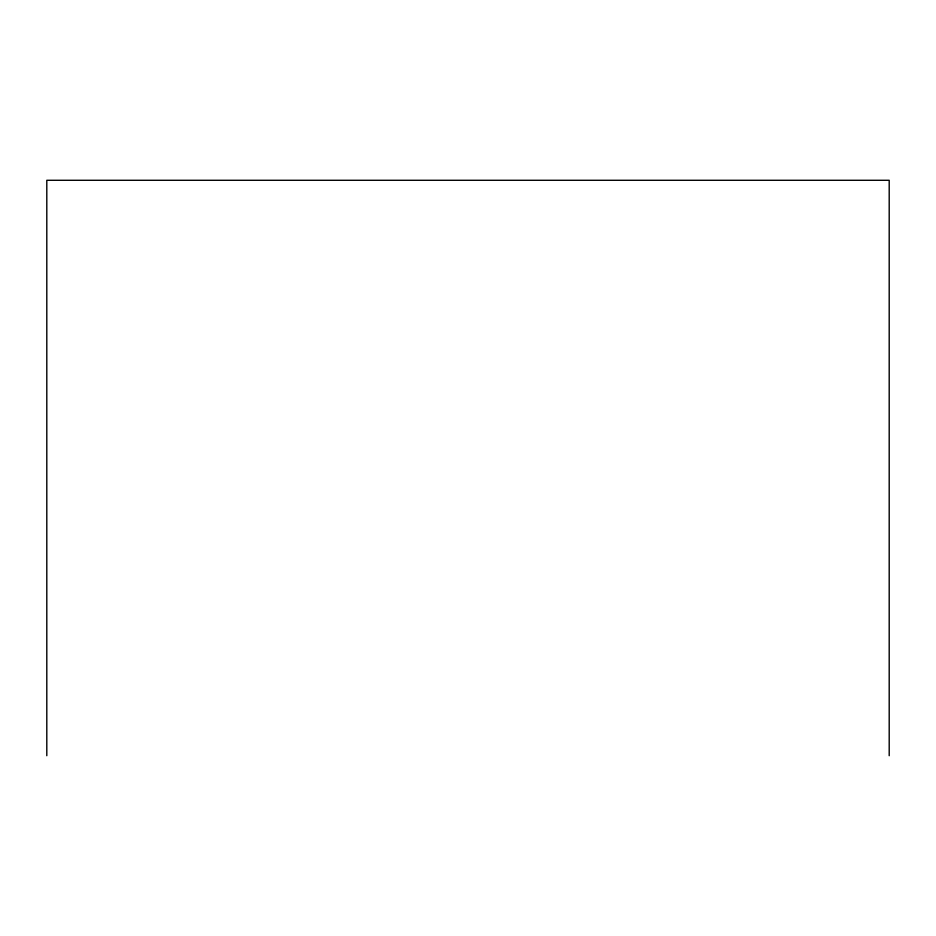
<?xml version="1.0" encoding="UTF-8"?>
<svg xmlns="http://www.w3.org/2000/svg" width="936" height="936" viewBox="0 0 936 936"><rect width="100%" height="100%" fill="white"/><g stroke="black" fill="none" stroke-linecap="round" stroke-linejoin="round"><path stroke-width="1.4" d="M889.2 755.715L889.2 180.285L46.8 180.285L46.8 755.715"/></g></svg>
